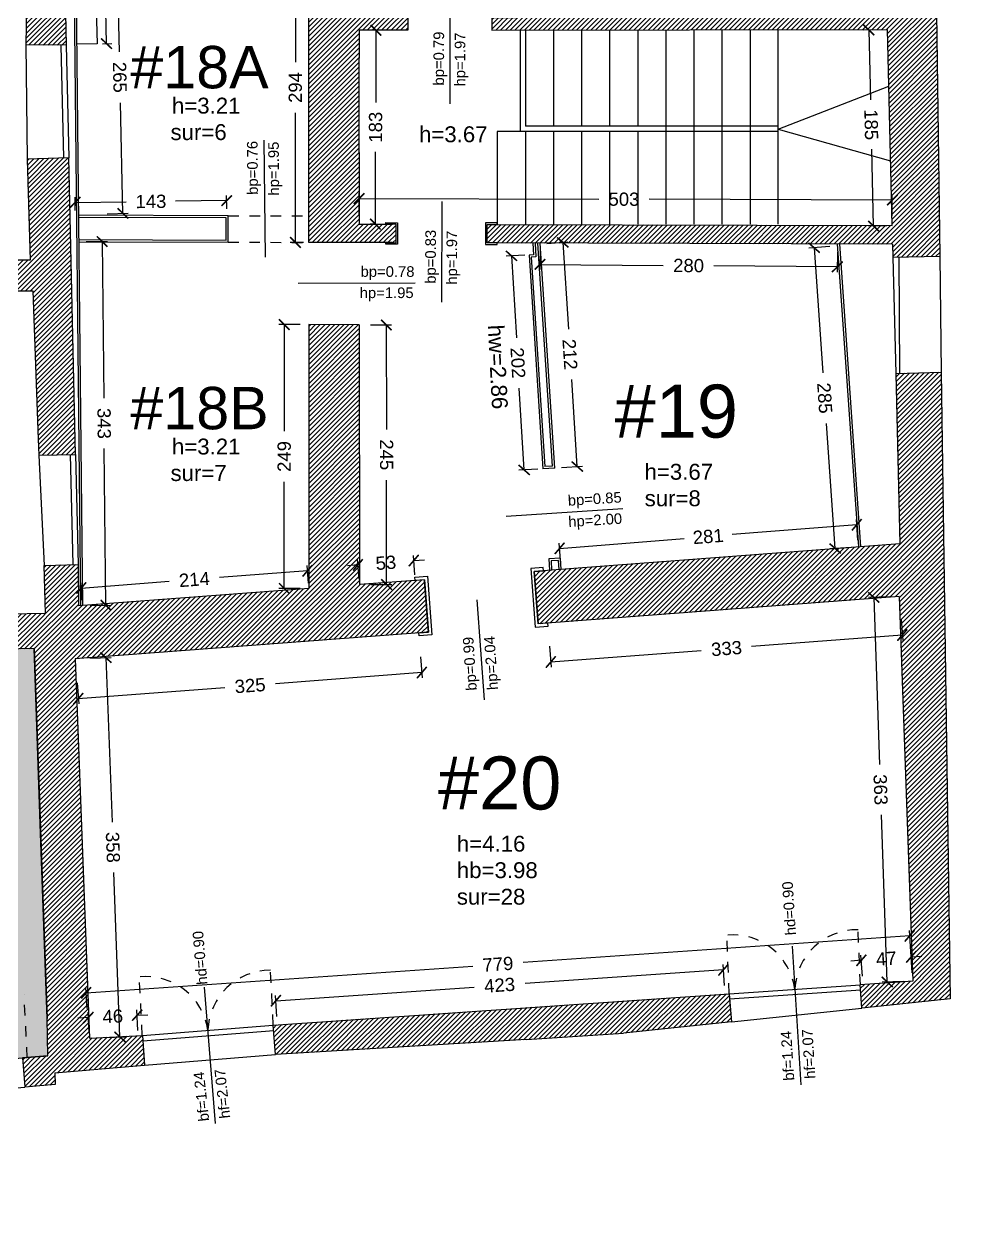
# Model space of a CAD drawing. Header units: millimetres. Extents: x -69 to 235, y 2 to 992.
# Drawn here: x 181.99 to 190.98, y 481.23 to 492.59 of the extents above; entities that cross this region are included whole.
import ezdxf
from ezdxf.enums import TextEntityAlignment as Align

# ---------------------------------------------------------------- set-up
doc = ezdxf.new("R2010")
doc.units = ezdxf.units.MM
doc.header["$LTSCALE"] = 0.01
doc.linetypes.add('HIDDEN2', pattern=[4.7625, 3.175, -1.5875])
for name, color, linetype in [('ob_A_CONTROPARETI', 10, 'Continuous'), ('ob_A_linea_proiezione', 251, 'HIDDEN2'), ('ob_A_linea_v2', 251, 'Continuous'), ('ob_A_muro', 1, 'Continuous'), ('ob_A_muro_r', 252, 'Continuous'), ('ob_A_serramento_vetro', 253, 'Continuous'), ('ob_cornici corrette', 3, 'Continuous'), ('ob_Q 1_50', 250, 'Continuous'), ('ob_retino chiaro', 254, 'Continuous'), ('ob_TXT 1_50', 250, 'Continuous')]:
    doc.layers.add(name, color=color, linetype=linetype)
doc.styles.add('m 1_50', font='arial.ttf', dxfattribs={"height": 0.125})
doc.styles.get("Standard").update_dxf_attribs({"font": 'arial.ttf'})
doc.styles.add('STYLE1', font='arial.ttf')
doc.styles.add('Testo L', font='arial.ttf', dxfattribs={"height": 2.5})
doc.dimstyles.new('m 1_50 cm', dxfattribs={"dimtxt": 0.1, "dimasz": 0.1, "dimexe": 0.05, "dimexo": 0.05, "dimgap": 0.1, "dimtad": 0, "dimdec": 1, "dimlfac": 100, "dimrnd": 1, "dimdsep": 46, "dimtxsty": 'm 1_50', "dimblk": 'ARCHTICK', "dimcen": 0.2, "dimadec": 0, "dimazin": 0, "dimtfac": 1, "dimtdec": 1, "dimtofl": 0, "dimtmove": 0, "dimatfit": 3, "dimldrblk": 'DOT', "dimfxl": 0.15, "dimfxlon": 1, "dimtolj": 1, "dimtzin": 0, "dimarcsym": 0})

# ---------------------------------------------------------------- blocks, each defined once
blk = doc.blocks.new('_ARCHTICK')
at = {"color": 0, "linetype": 'ByBlock', "const_width": 0.15}
blk.add_lwpolyline([(-0.5, -0.5), (0.5, 0.5)], dxfattribs=at)
blk = doc.blocks.new('*D27')
at = {"layer": 'Defpoints', "color": 0, "transparency": 16777216}
for p in [(190.131, 492.533), (190.001, 490.679), (190.176, 490.683)]:
    blk.add_point(p, dxfattribs=at)
at = {"layer": 'ob_Q 1_50', "color": 0, "lineweight": -2, "transparency": 16777216}
for p, q in [((190.081, 492.532), (189.906, 492.527)), ((189.956, 492.529), (189.972, 491.869)), ((190.001, 490.679), (189.984, 491.404)), ((190.126, 490.682), (189.951, 490.678))]:
    blk.add_line(p, q, dxfattribs=at)
at = {"layer": 'ob_Q 1_50', "color": 0, "lineweight": -2, "transparency": 16777216, "xscale": 0.1, "yscale": 0.1, "zscale": 0.1}
for p, rotation in [((189.956, 492.529), 91.39160602355786), ((190.001, 490.679), 271.3916060235578)]:
    blk.add_blockref('_ARCHTICK', p, dxfattribs=dict(at, rotation=rotation))
at = {"layer": 'ob_Q 1_50', "color": 0, "transparency": 16777216, "insert": (189.978, 491.636), "char_height": 0.125, "attachment_point": 5, "rotation": 271.3916, "style": 'm 1_50'}
blk.add_mtext('\\A1;185', dxfattribs=at)
blk = doc.blocks.new('_Dot')
at = {"color": 0, "linetype": 'ByBlock', "lineweight": -2}
blk.add_line((-0.5, 0), (-1, 0), dxfattribs=at)
at = {"color": 0, "linetype": 'ByBlock', "const_width": 0.5}
blk.add_lwpolyline([(-0.25, 0, 1), (0.25, 0, 1)], format="xyb", close=True, dxfattribs=at)
blk = doc.blocks.new('*D28')
at = {"layer": 'Defpoints', "color": 0, "transparency": 16777216}
for p in [(190.177, 490.925), (185.146, 490.697), (190.176, 490.683)]:
    blk.add_point(p, dxfattribs=at)
at = {"layer": 'ob_Q 1_50', "color": 0, "lineweight": -2, "transparency": 16777216}
for p, q in [((185.146, 490.789), (185.146, 490.989)), ((190.176, 490.775), (190.177, 490.975)), ((185.146, 490.939), (187.407, 490.933)), ((190.177, 490.925), (187.883, 490.932))]:
    blk.add_line(p, q, dxfattribs=at)
at = {"layer": 'ob_Q 1_50', "color": 0, "lineweight": -2, "transparency": 16777216, "xscale": 0.1, "yscale": 0.1, "zscale": 0.1}
for p, rotation in [((185.146, 490.939), 179.8385971322592), ((190.177, 490.925), 359.8385971322592)]:
    blk.add_blockref('_ARCHTICK', p, dxfattribs=dict(at, rotation=rotation))
at = {"layer": 'ob_Q 1_50', "color": 0, "transparency": 16777216, "insert": (187.645, 490.932), "char_height": 0.125, "attachment_point": 5, "rotation": 359.8386, "style": 'm 1_50'}
blk.add_mtext('\\A1;503', dxfattribs=at)
blk = doc.blocks.new('*D79')
at = {"layer": 'Defpoints', "color": 0, "transparency": 16777216}
for p in [(185.71, 486.842), (182.469, 486.596), (185.738, 486.466)]:
    blk.add_point(p, dxfattribs=at)
at = {"layer": 'ob_Q 1_50', "color": 0, "lineweight": -2, "transparency": 16777216}
for p, q in [((185.727, 486.615), (185.742, 486.416)), ((185.738, 486.466), (184.356, 486.361)), ((182.486, 486.37), (182.501, 486.17)), ((182.497, 486.22), (183.88, 486.325))]:
    blk.add_line(p, q, dxfattribs=at)
at = {"layer": 'ob_Q 1_50', "color": 0, "lineweight": -2, "transparency": 16777216, "xscale": 0.1, "yscale": 0.1, "zscale": 0.1}
for p, rotation in [((185.738, 486.466), 4.330689405298846), ((182.497, 486.22), 184.3306894052988)]:
    blk.add_blockref('_ARCHTICK', p, dxfattribs=dict(at, rotation=rotation))
at = {"layer": 'ob_Q 1_50', "color": 0, "transparency": 16777216, "insert": (184.118, 486.343), "char_height": 0.125, "attachment_point": 5, "rotation": 4.3307, "style": 'm 1_50'}
blk.add_mtext('\\A1;325', dxfattribs=at)
blk = doc.blocks.new('*D80')
at = {"layer": 'Defpoints', "color": 0, "transparency": 16777216}
for p in [(190.243, 487.184), (186.927, 486.93), (190.271, 486.82)]:
    blk.add_point(p, dxfattribs=at)
at = {"layer": 'ob_Q 1_50', "color": 0, "lineweight": -2, "transparency": 16777216}
for p, q in [((190.26, 486.969), (190.275, 486.77)), ((190.271, 486.82), (188.85, 486.711)), ((186.943, 486.715), (186.958, 486.516)), ((186.955, 486.566), (188.375, 486.675))]:
    blk.add_line(p, q, dxfattribs=at)
at = {"layer": 'ob_Q 1_50', "color": 0, "lineweight": -2, "transparency": 16777216, "xscale": 0.1, "yscale": 0.1, "zscale": 0.1}
for p, rotation in [((190.271, 486.82), 4.379375083561992), ((186.955, 486.566), 184.379375083562)]:
    blk.add_blockref('_ARCHTICK', p, dxfattribs=dict(at, rotation=rotation))
at = {"layer": 'ob_Q 1_50', "color": 0, "transparency": 16777216, "insert": (188.613, 486.693), "char_height": 0.125, "attachment_point": 5, "rotation": 4.3794, "style": 'm 1_50'}
blk.add_mtext('\\A1;333', dxfattribs=at)
blk = doc.blocks.new('*D81')
at = {"layer": 'Defpoints', "color": 0, "transparency": 16777216}
for p in [(190.341, 483.982), (190.371, 483.555), (182.601, 483.017)]:
    blk.add_point(p, dxfattribs=at)
at = {"layer": 'ob_Q 1_50', "color": 0, "lineweight": -2, "transparency": 16777216}
for p, q in [((190.352, 483.833), (190.338, 484.032)), ((190.341, 483.982), (186.693, 483.73)), ((182.571, 483.445), (186.219, 483.697)), ((182.582, 483.295), (182.568, 483.494))]:
    blk.add_line(p, q, dxfattribs=at)
at = {"layer": 'ob_Q 1_50', "color": 0, "lineweight": -2, "transparency": 16777216, "xscale": 0.1, "yscale": 0.1, "zscale": 0.1}
for p, rotation in [((190.341, 483.982), 3.960205499852416), ((182.571, 483.445), 183.9602054998524)]:
    blk.add_blockref('_ARCHTICK', p, dxfattribs=dict(at, rotation=rotation))
at = {"layer": 'ob_Q 1_50', "color": 0, "transparency": 16777216, "insert": (186.456, 483.714), "char_height": 0.125, "attachment_point": 5, "rotation": 3.9602, "style": 'm 1_50'}
blk.add_mtext('\\A1;779', dxfattribs=at)
blk = doc.blocks.new('*D82')
at = {"layer": 'Defpoints', "color": 0, "transparency": 16777216}
for p in [(190.243, 487.184), (190.129, 483.547), (190.371, 483.555)]:
    blk.add_point(p, dxfattribs=at)
at = {"layer": 'ob_Q 1_50', "color": 0, "lineweight": -2, "transparency": 16777216}
for p, q in [((190.152, 487.18), (189.952, 487.173)), ((190.002, 487.175), (190.057, 485.599)), ((190.129, 483.547), (190.074, 485.123)), ((190.279, 483.552), (190.08, 483.545))]:
    blk.add_line(p, q, dxfattribs=at)
at = {"layer": 'ob_Q 1_50', "color": 0, "lineweight": -2, "transparency": 16777216, "xscale": 0.1, "yscale": 0.1, "zscale": 0.1}
for p, rotation in [((190.002, 487.175), 92.01307933998406), ((190.129, 483.547), 272.013079339984)]:
    blk.add_blockref('_ARCHTICK', p, dxfattribs=dict(at, rotation=rotation))
at = {"layer": 'ob_Q 1_50', "color": 0, "transparency": 16777216, "insert": (190.066, 485.361), "char_height": 0.125, "attachment_point": 5, "rotation": 272.0131, "style": 'm 1_50'}
blk.add_mtext('\\A1;363', dxfattribs=at)
blk = doc.blocks.new('*D83')
at = {"layer": 'Defpoints', "color": 0, "transparency": 16777216}
for p in [(182.469, 486.596), (182.601, 483.017), (182.89, 483.028)]:
    blk.add_point(p, dxfattribs=at)
at = {"layer": 'ob_Q 1_50', "color": 0, "lineweight": -2, "transparency": 16777216}
for p, q in [((182.607, 486.601), (182.807, 486.609)), ((182.757, 486.607), (182.815, 485.055)), ((182.89, 483.028), (182.832, 484.579)), ((182.74, 483.022), (182.94, 483.03))]:
    blk.add_line(p, q, dxfattribs=at)
at = {"layer": 'ob_Q 1_50', "color": 0, "lineweight": -2, "transparency": 16777216, "xscale": 0.1, "yscale": 0.1, "zscale": 0.1}
for p, rotation in [((182.757, 486.607), 92.11751277298143), ((182.89, 483.028), 272.1175127729815)]:
    blk.add_blockref('_ARCHTICK', p, dxfattribs=dict(at, rotation=rotation))
at = {"layer": 'ob_Q 1_50', "color": 0, "transparency": 16777216, "insert": (182.823, 484.817), "char_height": 0.125, "attachment_point": 5, "rotation": 272.1175, "style": 'm 1_50'}
blk.add_mtext('\\A1;358', dxfattribs=at)
blk = doc.blocks.new('*D84')
at = {"layer": 'Defpoints', "color": 0, "transparency": 16777216}
for p in [(183.052, 483.233), (182.601, 483.017), (183.061, 483.039)]:
    blk.add_point(p, dxfattribs=at)
at = {"layer": 'ob_Q 1_50', "color": 0, "lineweight": -2, "transparency": 16777216}
for p, q in [((182.599, 483.067), (182.589, 483.261)), ((183.059, 483.089), (183.049, 483.283)), ((183.052, 483.233), (183.152, 483.238)), ((182.592, 483.211), (182.492, 483.206))]:
    blk.add_line(p, q, dxfattribs=at)
at = {"layer": 'ob_Q 1_50', "color": 0, "lineweight": -2, "transparency": 16777216, "xscale": 0.1, "yscale": 0.1, "zscale": 0.1}
for p, rotation in [((182.592, 483.211), 2.738167900694419), ((183.052, 483.233), 182.7381679006944)]:
    blk.add_blockref('_ARCHTICK', p, dxfattribs=dict(at, rotation=rotation))
at = {"layer": 'ob_Q 1_50', "color": 0, "transparency": 16777216, "insert": (182.822, 483.222), "char_height": 0.125, "attachment_point": 5, "rotation": 2.7382, "style": 'm 1_50'}
blk.add_mtext('\\A1;46', dxfattribs=at)
blk = doc.blocks.new('*D85')
at = {"layer": 'Defpoints', "color": 0, "transparency": 16777216}
for p in [(188.583, 483.661), (188.599, 483.433), (184.377, 483.142)]:
    blk.add_point(p, dxfattribs=at)
at = {"layer": 'ob_Q 1_50', "color": 0, "lineweight": -2, "transparency": 16777216}
for p, q in [((188.593, 483.512), (188.58, 483.711)), ((188.583, 483.661), (186.712, 483.532)), ((184.361, 483.37), (186.232, 483.499)), ((184.371, 483.221), (184.358, 483.42))]:
    blk.add_line(p, q, dxfattribs=at)
at = {"layer": 'ob_Q 1_50', "color": 0, "lineweight": -2, "transparency": 16777216, "xscale": 0.1, "yscale": 0.1, "zscale": 0.1}
for p, rotation in [((188.583, 483.661), 3.93946607358886), ((184.361, 483.37), 183.9394660735888)]:
    blk.add_blockref('_ARCHTICK', p, dxfattribs=dict(at, rotation=rotation))
at = {"layer": 'ob_Q 1_50', "color": 0, "transparency": 16777216, "insert": (186.472, 483.516), "char_height": 0.125, "attachment_point": 5, "rotation": 3.9395, "style": 'm 1_50'}
blk.add_mtext('\\A1;423', dxfattribs=at)
blk = doc.blocks.new('*D86')
at = {"layer": 'Defpoints', "color": 0, "transparency": 16777216}
for p in [(190.355, 483.783), (189.9, 483.523), (190.371, 483.555)]:
    blk.add_point(p, dxfattribs=at)
at = {"layer": 'ob_Q 1_50', "color": 0, "lineweight": -2, "transparency": 16777216}
for p, q in [((189.895, 483.601), (189.881, 483.801)), ((190.365, 483.634), (190.352, 483.833)), ((190.355, 483.783), (190.455, 483.79)), ((189.885, 483.751), (189.785, 483.744))]:
    blk.add_line(p, q, dxfattribs=at)
at = {"layer": 'ob_Q 1_50', "color": 0, "lineweight": -2, "transparency": 16777216, "xscale": 0.1, "yscale": 0.1, "zscale": 0.1}
for p, rotation in [((189.885, 483.751), 3.944163052690168), ((190.355, 483.783), 183.9441630526901)]:
    blk.add_blockref('_ARCHTICK', p, dxfattribs=dict(at, rotation=rotation))
at = {"layer": 'ob_Q 1_50', "color": 0, "transparency": 16777216, "insert": (190.12, 483.767), "char_height": 0.125, "attachment_point": 5, "rotation": 3.9442, "style": 'm 1_50'}
blk.add_mtext('\\A1;47', dxfattribs=at)
blk = doc.blocks.new('*D165')
at = {"layer": 'Defpoints', "color": 0, "transparency": 16777216}
for p in [(183.897, 490.919), (182.468, 490.777), (183.898, 490.793)]:
    blk.add_point(p, dxfattribs=at)
at = {"layer": 'ob_Q 1_50', "color": 0, "lineweight": -2, "transparency": 16777216}
for p, q in [((182.468, 490.827), (182.466, 490.953)), ((183.898, 490.843), (183.896, 490.969)), ((182.467, 490.903), (182.95, 490.909)), ((183.897, 490.919), (183.414, 490.914))]:
    blk.add_line(p, q, dxfattribs=at)
at = {"layer": 'ob_Q 1_50', "color": 0, "lineweight": -2, "transparency": 16777216, "xscale": 0.1, "yscale": 0.1, "zscale": 0.1}
for p, rotation in [((182.467, 490.903), 180.6536141968016), ((183.897, 490.919), 0.6536141968016049)]:
    blk.add_blockref('_ARCHTICK', p, dxfattribs=dict(at, rotation=rotation))
at = {"layer": 'ob_Q 1_50', "color": 0, "transparency": 16777216, "insert": (183.182, 490.911), "char_height": 0.125, "attachment_point": 5, "rotation": 0.6536, "style": 'm 1_50'}
blk.add_mtext('\\A1;143', dxfattribs=at)
blk = doc.blocks.new('*D167')
at = {"layer": 'Defpoints', "color": 0, "transparency": 16777216}
for p in [(182.42, 493.436), (182.48, 490.789), (182.918, 490.799)]:
    blk.add_point(p, dxfattribs=at)
at = {"layer": 'ob_Q 1_50', "color": 0, "lineweight": -2, "transparency": 16777216}
for p, q in [((182.708, 493.443), (182.907, 493.447)), ((182.857, 493.446), (182.883, 492.323)), ((182.918, 490.799), (182.894, 491.843)), ((182.768, 490.796), (182.968, 490.8))]:
    blk.add_line(p, q, dxfattribs=at)
at = {"layer": 'ob_Q 1_50', "color": 0, "lineweight": -2, "transparency": 16777216, "xscale": 0.1, "yscale": 0.1, "zscale": 0.1}
for p, rotation in [((182.857, 493.446), 91.30114435504794), ((182.918, 490.799), 271.3011443550479)]:
    blk.add_blockref('_ARCHTICK', p, dxfattribs=dict(at, rotation=rotation))
at = {"layer": 'ob_Q 1_50', "color": 0, "transparency": 16777216, "insert": (182.888, 492.083), "char_height": 0.125, "attachment_point": 5, "rotation": 271.3011, "style": 'm 1_50'}
blk.add_mtext('\\A1;265', dxfattribs=at)
blk = doc.blocks.new('*D168')
at = {"layer": 'Defpoints', "color": 0, "transparency": 16777216}
for p in [(182.739, 493.441), (182.65, 493.439), (182.674, 492.399)]:
    blk.add_point(p, dxfattribs=at)
at = {"layer": 'ob_Q 1_50', "color": 0, "lineweight": -2, "transparency": 16777216}
for p, q in [((182.7, 493.44), (182.789, 493.442)), ((182.739, 493.441), (182.745, 493.176)), ((182.763, 492.401), (182.756, 492.712)), ((182.724, 492.4), (182.813, 492.403))]:
    blk.add_line(p, q, dxfattribs=at)
at = {"layer": 'ob_Q 1_50', "color": 0, "lineweight": -2, "transparency": 16777216, "xscale": 0.1, "yscale": 0.1, "zscale": 0.1}
for p, rotation in [((182.739, 493.441), 91.30114435504584), ((182.763, 492.401), 271.3011443550458)]:
    blk.add_blockref('_ARCHTICK', p, dxfattribs=dict(at, rotation=rotation))
at = {"layer": 'ob_Q 1_50', "color": 0, "transparency": 16777216, "insert": (182.751, 492.944), "char_height": 0.125, "attachment_point": 5, "rotation": 271.3011, "style": 'm 1_50'}
blk.add_mtext('\\A1;104', dxfattribs=at)
blk = doc.blocks.new('*D169')
at = {"layer": 'Defpoints', "color": 0, "transparency": 16777216}
for p in [(184.672, 493.464), (184.545, 490.525), (184.672, 490.525)]:
    blk.add_point(p, dxfattribs=at)
at = {"layer": 'ob_Q 1_50', "color": 0, "lineweight": -2, "transparency": 16777216}
for p, q in [((184.622, 493.464), (184.495, 493.464)), ((184.545, 493.464), (184.545, 492.226)), ((184.545, 490.525), (184.545, 491.748)), ((184.622, 490.525), (184.495, 490.525))]:
    blk.add_line(p, q, dxfattribs=at)
at = {"layer": 'ob_Q 1_50', "color": 0, "lineweight": -2, "transparency": 16777216, "xscale": 0.1, "yscale": 0.1, "zscale": 0.1}
for p, rotation in [((184.545, 493.464), 90), ((184.545, 490.525), 270)]:
    blk.add_blockref('_ARCHTICK', p, dxfattribs=dict(at, rotation=rotation))
at = {"layer": 'ob_Q 1_50', "color": 0, "transparency": 16777216, "insert": (184.545, 491.987), "char_height": 0.125, "attachment_point": 5, "rotation": 90, "style": 'm 1_50'}
blk.add_mtext('\\A1;294', dxfattribs=at)
blk = doc.blocks.new('*D170')
at = {"layer": 'Defpoints', "color": 0, "transparency": 16777216}
for p in [(182.502, 490.531), (182.538, 487.099), (182.758, 487.101)]:
    blk.add_point(p, dxfattribs=at)
at = {"layer": 'ob_Q 1_50', "color": 0, "lineweight": -2, "transparency": 16777216}
for p, q in [((182.572, 490.532), (182.772, 490.534)), ((182.722, 490.533), (182.737, 489.055)), ((182.758, 487.101), (182.742, 488.579)), ((182.608, 487.1), (182.808, 487.102))]:
    blk.add_line(p, q, dxfattribs=at)
at = {"layer": 'ob_Q 1_50', "color": 0, "lineweight": -2, "transparency": 16777216, "xscale": 0.1, "yscale": 0.1, "zscale": 0.1}
for p, rotation in [((182.722, 490.533), 90.59276367960223), ((182.758, 487.101), 270.5927636796023)]:
    blk.add_blockref('_ARCHTICK', p, dxfattribs=dict(at, rotation=rotation))
at = {"layer": 'ob_Q 1_50', "color": 0, "transparency": 16777216, "insert": (182.74, 488.817), "char_height": 0.125, "attachment_point": 5, "rotation": 270.5928, "style": 'm 1_50'}
blk.add_mtext('\\A1;343', dxfattribs=at)
blk = doc.blocks.new('*D171')
at = {"layer": 'Defpoints', "color": 0, "transparency": 16777216}
for p in [(184.672, 489.75), (184.44, 487.26), (184.672, 487.26)]:
    blk.add_point(p, dxfattribs=at)
at = {"layer": 'ob_Q 1_50', "color": 0, "lineweight": -2, "transparency": 16777216}
for p, q in [((184.59, 489.75), (184.39, 489.75)), ((184.44, 489.75), (184.44, 488.744)), ((184.44, 487.26), (184.44, 488.266)), ((184.59, 487.26), (184.39, 487.26))]:
    blk.add_line(p, q, dxfattribs=at)
at = {"layer": 'ob_Q 1_50', "color": 0, "lineweight": -2, "transparency": 16777216, "xscale": 0.1, "yscale": 0.1, "zscale": 0.1}
for p, rotation in [((184.44, 489.75), 90), ((184.44, 487.26), 270)]:
    blk.add_blockref('_ARCHTICK', p, dxfattribs=dict(at, rotation=rotation))
at = {"layer": 'ob_Q 1_50', "color": 0, "transparency": 16777216, "insert": (184.44, 488.505), "char_height": 0.125, "attachment_point": 5, "rotation": 90, "style": 'm 1_50'}
blk.add_mtext('\\A1;249', dxfattribs=at)
blk = doc.blocks.new('*D172')
at = {"layer": 'Defpoints', "color": 0, "transparency": 16777216}
for p in [(185.147, 489.746), (185.15, 487.296), (185.406, 487.297)]:
    blk.add_point(p, dxfattribs=at)
at = {"layer": 'ob_Q 1_50', "color": 0, "lineweight": -2, "transparency": 16777216}
for p, q in [((185.253, 489.746), (185.453, 489.747)), ((185.403, 489.746), (185.405, 488.761)), ((185.406, 487.297), (185.405, 488.282)), ((185.256, 487.296), (185.456, 487.297))]:
    blk.add_line(p, q, dxfattribs=at)
at = {"layer": 'ob_Q 1_50', "color": 0, "lineweight": -2, "transparency": 16777216, "xscale": 0.1, "yscale": 0.1, "zscale": 0.1}
for p, rotation in [((185.403, 489.746), 90.0692091793933), ((185.406, 487.297), 270.0692091793933)]:
    blk.add_blockref('_ARCHTICK', p, dxfattribs=dict(at, rotation=rotation))
at = {"layer": 'ob_Q 1_50', "color": 0, "transparency": 16777216, "insert": (185.405, 488.521), "char_height": 0.125, "attachment_point": 5, "rotation": 270.0692, "style": 'm 1_50'}
blk.add_mtext('\\A1;245', dxfattribs=at)
blk = doc.blocks.new('*D173')
at = {"layer": 'Defpoints', "color": 0, "transparency": 16777216}
for p in [(185.662, 487.523), (185.677, 487.337), (185.15, 487.296)]:
    blk.add_point(p, dxfattribs=at)
at = {"layer": 'ob_Q 1_50', "color": 0, "lineweight": -2, "transparency": 16777216}
for p, q in [((185.673, 487.387), (185.659, 487.572)), ((185.135, 487.482), (185.036, 487.474)), ((185.146, 487.346), (185.131, 487.532)), ((185.662, 487.523), (185.762, 487.53))]:
    blk.add_line(p, q, dxfattribs=at)
at = {"layer": 'ob_Q 1_50', "color": 0, "lineweight": -2, "transparency": 16777216, "xscale": 0.1, "yscale": 0.1, "zscale": 0.1}
for p, rotation in [((185.135, 487.482), 4.436742959630022), ((185.662, 487.523), 184.4367429596301)]:
    blk.add_blockref('_ARCHTICK', p, dxfattribs=dict(at, rotation=rotation))
at = {"layer": 'ob_Q 1_50', "color": 0, "transparency": 16777216, "insert": (185.399, 487.502), "char_height": 0.125, "attachment_point": 5, "rotation": 4.4367, "style": 'm 1_50'}
blk.add_mtext('\\A1;53', dxfattribs=at)
blk = doc.blocks.new('*D174')
at = {"layer": 'Defpoints', "color": 0, "transparency": 16777216}
for p in [(186.854, 490.511), (189.659, 490.487), (189.658, 490.294)]:
    blk.add_point(p, dxfattribs=at)
at = {"layer": 'ob_Q 1_50', "color": 0, "lineweight": -2, "transparency": 16777216}
for p, q in [((186.854, 490.461), (186.852, 490.268)), ((189.659, 490.437), (189.657, 490.244)), ((186.853, 490.318), (188.016, 490.308)), ((189.658, 490.294), (188.494, 490.304))]:
    blk.add_line(p, q, dxfattribs=at)
at = {"layer": 'ob_Q 1_50', "color": 0, "lineweight": -2, "transparency": 16777216, "xscale": 0.1, "yscale": 0.1, "zscale": 0.1}
for p, rotation in [((186.853, 490.318), 179.5043319559177), ((189.658, 490.294), 359.5043319559177)]:
    blk.add_blockref('_ARCHTICK', p, dxfattribs=dict(at, rotation=rotation))
at = {"layer": 'ob_Q 1_50', "color": 0, "transparency": 16777216, "insert": (188.255, 490.306), "char_height": 0.125, "attachment_point": 5, "rotation": 359.5043, "style": 'm 1_50'}
blk.add_mtext('\\A1;280', dxfattribs=at)
blk = doc.blocks.new('*D175')
at = {"layer": 'Defpoints', "color": 0, "transparency": 16777216}
for p in [(189.659, 490.491), (189.858, 487.652), (189.638, 487.637)]:
    blk.add_point(p, dxfattribs=at)
at = {"layer": 'ob_Q 1_50', "color": 0, "lineweight": -2, "transparency": 16777216}
for p, q in [((189.589, 490.486), (189.389, 490.472)), ((189.439, 490.475), (189.522, 489.295)), ((189.638, 487.637), (189.556, 488.817)), ((189.788, 487.647), (189.588, 487.633))]:
    blk.add_line(p, q, dxfattribs=at)
at = {"layer": 'ob_Q 1_50', "color": 0, "lineweight": -2, "transparency": 16777216, "xscale": 0.1, "yscale": 0.1, "zscale": 0.1}
for p, rotation in [((189.439, 490.475), 94.01420148268457), ((189.638, 487.637), 274.0142014826845)]:
    blk.add_blockref('_ARCHTICK', p, dxfattribs=dict(at, rotation=rotation))
at = {"layer": 'ob_Q 1_50', "color": 0, "transparency": 16777216, "insert": (189.539, 489.056), "char_height": 0.125, "attachment_point": 5, "rotation": 274.0142, "style": 'm 1_50'}
blk.add_mtext('\\A1;285', dxfattribs=at)
blk = doc.blocks.new('*D176')
at = {"layer": 'Defpoints', "color": 0, "transparency": 16777216}
for p in [(189.842, 487.861), (189.857, 487.664), (187.054, 487.44)]:
    blk.add_point(p, dxfattribs=at)
at = {"layer": 'ob_Q 1_50', "color": 0, "lineweight": -2, "transparency": 16777216}
for p, q in [((189.853, 487.714), (189.838, 487.911)), ((189.842, 487.861), (188.666, 487.768)), ((187.05, 487.49), (187.034, 487.688)), ((187.038, 487.638), (188.214, 487.731))]:
    blk.add_line(p, q, dxfattribs=at)
at = {"layer": 'ob_Q 1_50', "color": 0, "lineweight": -2, "transparency": 16777216, "xscale": 0.1, "yscale": 0.1, "zscale": 0.1}
for p, rotation in [((189.842, 487.861), 4.558402117864067), ((187.038, 487.638), 184.558402117864)]:
    blk.add_blockref('_ARCHTICK', p, dxfattribs=dict(at, rotation=rotation))
at = {"layer": 'ob_Q 1_50', "color": 0, "transparency": 16777216, "insert": (188.44, 487.75), "char_height": 0.125, "attachment_point": 5, "rotation": 4.5584, "style": 'm 1_50'}
blk.add_mtext('\\A1;281', dxfattribs=at)
blk = doc.blocks.new('*D177')
at = {"layer": 'Defpoints', "color": 0, "transparency": 16777216}
for p in [(186.854, 490.511), (187.068, 490.525), (186.992, 488.396)]:
    blk.add_point(p, dxfattribs=at)
at = {"layer": 'ob_Q 1_50', "color": 0, "lineweight": -2, "transparency": 16777216}
for p, q in [((186.918, 490.516), (187.117, 490.529)), ((187.068, 490.525), (187.121, 489.706)), ((187.205, 488.41), (187.152, 489.23)), ((187.055, 488.4), (187.255, 488.413))]:
    blk.add_line(p, q, dxfattribs=at)
at = {"layer": 'ob_Q 1_50', "color": 0, "lineweight": -2, "transparency": 16777216, "xscale": 0.1, "yscale": 0.1, "zscale": 0.1}
for p, rotation in [((187.068, 490.525), 93.72066530777253), ((187.205, 488.41), 273.7206653077725)]:
    blk.add_blockref('_ARCHTICK', p, dxfattribs=dict(at, rotation=rotation))
at = {"layer": 'ob_Q 1_50', "color": 0, "transparency": 16777216, "insert": (187.136, 489.468), "char_height": 0.125, "attachment_point": 5, "rotation": 273.7207, "style": 'm 1_50'}
blk.add_mtext('\\A1;212', dxfattribs=at)
blk = doc.blocks.new('*D178')
at = {"layer": 'Defpoints', "color": 0, "transparency": 16777216}
for p in [(186.761, 490.409), (186.704, 488.378), (186.88, 488.389)]:
    blk.add_point(p, dxfattribs=at)
at = {"layer": 'ob_Q 1_50', "color": 0, "lineweight": -2, "transparency": 16777216}
for p, q in [((186.711, 490.406), (186.534, 490.395)), ((186.584, 490.398), (186.63, 489.626)), ((186.704, 488.378), (186.658, 489.15)), ((186.831, 488.386), (186.654, 488.375))]:
    blk.add_line(p, q, dxfattribs=at)
at = {"layer": 'ob_Q 1_50', "color": 0, "lineweight": -2, "transparency": 16777216, "xscale": 0.1, "yscale": 0.1, "zscale": 0.1}
for p, rotation in [((186.584, 490.398), 93.38086112343589), ((186.704, 488.378), 273.3808611234359)]:
    blk.add_blockref('_ARCHTICK', p, dxfattribs=dict(at, rotation=rotation))
at = {"layer": 'ob_Q 1_50', "color": 0, "transparency": 16777216, "insert": (186.644, 489.388), "char_height": 0.125, "attachment_point": 5, "rotation": 273.3809, "style": 'm 1_50'}
blk.add_mtext('\\A1;202', dxfattribs=at)
blk = doc.blocks.new('*D183')
at = {"layer": 'Defpoints', "color": 0, "transparency": 16777216}
for p in [(185.314, 492.527), (185.3, 490.697), (185.309, 490.697)]:
    blk.add_point(p, dxfattribs=at)
at = {"layer": 'ob_Q 1_50', "color": 0, "lineweight": -2, "transparency": 16777216}
for p, q in [((185.305, 492.527), (185.255, 492.528)), ((185.305, 492.527), (185.303, 491.844)), ((185.3, 490.697), (185.302, 491.38)), ((185.3, 490.697), (185.25, 490.697))]:
    blk.add_line(p, q, dxfattribs=at)
at = {"layer": 'ob_Q 1_50', "color": 0, "lineweight": -2, "transparency": 16777216, "xscale": 0.1, "yscale": 0.1, "zscale": 0.1}
for p, rotation in [((185.305, 492.527), 89.83868392040925), ((185.3, 490.697), 269.8386839204092)]:
    blk.add_blockref('_ARCHTICK', p, dxfattribs=dict(at, rotation=rotation))
at = {"layer": 'ob_Q 1_50', "color": 0, "transparency": 16777216, "insert": (185.302, 491.612), "char_height": 0.125, "attachment_point": 5, "rotation": 89.8387, "style": 'm 1_50'}
blk.add_mtext('\\A1;183', dxfattribs=at)
blk = doc.blocks.new('*D291')
at = {"layer": 'Defpoints', "color": 0, "transparency": 16777216}
for p in [(184.659, 487.426), (184.672, 487.26), (182.538, 487.099)]:
    blk.add_point(p, dxfattribs=at)
at = {"layer": 'ob_Q 1_50', "color": 0, "lineweight": -2, "transparency": 16777216}
for p, q in [((184.659, 487.426), (183.83, 487.363)), ((184.668, 487.31), (184.655, 487.475)), ((182.534, 487.149), (182.521, 487.314)), ((182.525, 487.264), (183.354, 487.327))]:
    blk.add_line(p, q, dxfattribs=at)
at = {"layer": 'ob_Q 1_50', "color": 0, "lineweight": -2, "transparency": 16777216, "xscale": 0.1, "yscale": 0.1, "zscale": 0.1}
for p, rotation in [((184.659, 487.426), 4.321493516346933), ((182.525, 487.264), 184.3214935163469)]:
    blk.add_blockref('_ARCHTICK', p, dxfattribs=dict(at, rotation=rotation))
at = {"layer": 'ob_Q 1_50', "color": 0, "transparency": 16777216, "insert": (183.592, 487.345), "char_height": 0.125, "attachment_point": 5, "rotation": 4.3215, "style": 'm 1_50'}
blk.add_mtext('\\A1;214', dxfattribs=at)

msp = doc.modelspace()

# ---------------------------------------------------------------- hatches: boundary and pattern name
at = {"layer": 'ob_A_muro_r'}
h = msp.add_hatch(dxfattribs=at)
h.set_pattern_fill('ANSI31', color=256, scale=0.01)
h.paths.add_polyline_path([(190.9848, 507.2267), (190.5902, 507.218), (190.2179, 507.2262), (190.2084, 506.941), (190.5839, 506.9327), (190.4295, 500.403), (186.9349, 500.4176), (186.9599, 502.0031), (186.8182, 502.0054), (186.8166, 501.9069), (186.9078, 501.9055), (186.8842, 500.4178), (186.6999, 500.4185), (186.6982, 500.0121), (186.781, 500.0118), (186.7705, 499.4901), (186.9205, 499.4871), (186.931, 500.0111), (190.2386, 499.9977), (190.1848, 497.5198), (186.8819, 497.5889), (186.9018, 498.5573), (186.7518, 498.5603), (186.732, 497.5942), (186.6146, 497.5967), (186.6116, 497.4722), (190.1821, 497.3952), (190.1015, 493.6784), (189.95, 493.6781), (189.95, 493.6127), (190.1084, 493.6129), (190.1288, 492.7702), (186.6444, 492.7691), (186.644, 492.6426), (186.3999, 492.6426), (186.3999, 492.5287), (190.1311, 492.5329), (190.176, 490.683), (186.3549, 490.6938), (186.3544, 490.5203), (190.1803, 490.5093), (190.1832, 490.387), (190.6252, 490.3948), (190.5866, 493.1501)])
h = msp.add_hatch(dxfattribs=at)
h.set_pattern_fill('ANSI31', color=256, scale=0.01)
h.paths.add_polyline_path([(185.4749, 497.4966), (185.3386, 497.4995), (185.2644, 495.0807), (185.124, 495.085), (185.2007, 497.5879), (185.2262, 498.4176), (182.4134, 498.4762), (182.3776, 497.0157), (182.0659, 497.019), (182.0994, 498.7732), (182.4176, 498.7708), (182.4158, 498.5762), (185.2293, 498.5208), (185.2319, 498.6488), (185.3616, 498.6462), (185.3411, 497.6246), (185.4788, 497.6218)])
h.paths.add_polyline_path([(175.5582, 496.0257), (175.5539, 498.1035), (175.5526, 498.7575), (175.1249, 498.7575), (175.1198, 498.515), (174.2627, 498.5146), (172.9466, 498.514), (171.9358, 498.5136), (170.2793, 498.5129), (169.6707, 498.5126), (169.6682, 498.218), (173.5986, 498.186), (173.5986, 498.1873), (173.5986, 498.2005), (175.238, 498.178), (175.238, 496.4202), (175.238, 496.1412), (175.238, 494.3844), (175.2181, 494.3843), (175.2181, 494.3722), (173.5981, 494.3659), (173.5981, 494.3803), (169.9642, 494.3716), (169.9643, 494.0524), (169.9643, 493.9525), (170.1401, 493.9525), (170.1401, 493.8988), (170.1401, 493.7501), (170.4727, 493.7501), (170.4731, 493.9526), (175.1824, 493.9534), (175.1875, 493.4433), (175.5635, 493.4486)])
h.paths.add_polyline_path([(173.626, 496.4202), (173.5981, 496.4202), (173.5982, 496.4555), (173.3191, 496.4562), (173.3191, 496.4373), (170.2836, 496.4388), (170.2836, 496.4568), (170.0008, 496.4562), (170.0008, 496.4383), (170.0008, 496.4249), (169.9729, 496.1395), (170.0008, 496.1395), (170.0008, 496.1082), (170.2836, 496.1075), (170.2836, 496.122), (173.3122, 496.1234), (173.3122, 496.1069), (173.5981, 496.1075), (173.5981, 496.1412), (173.626, 496.1412)], flags=17)
h.paths.add_polyline_path([(182.4073, 491.3237), (182.0128, 491.3108), (182.0442, 490.3578), (181.8184, 490.3578), (181.825, 490.0676), (182.0679, 490.0676), (182.119, 488.6687), (182.125, 488.5167), (182.4699, 488.5243)])
h.paths.add_polyline_path([(185.7641, 487.3429), (185.1497, 487.2962), (185.1467, 489.7462), (184.6715, 489.7498), (184.6715, 487.2603), (182.4981, 487.0961), (182.4955, 487.4856), (182.1744, 487.4773), (182.1869, 487.0222), (180.458, 486.9929), (180.4267, 488.4093), (178.7086, 488.3661), (178.7126, 488.2662), (178.9207, 488.2711), (178.9236, 488.086), (179.2422, 488.0924), (179.2393, 488.2792), (180.3291, 488.2964), (180.358, 486.9907), (179.2683, 486.9693), (179.2653, 487.1036), (178.8065, 487.0944), (178.817, 486.6199), (182.0789, 486.6925), (182.2046, 483.2029), (182.21, 482.8497), (181.9718, 482.8302), (181.9912, 482.5549), (182.2799, 482.578), (182.2741, 482.6878), (183.1214, 482.762), (183.101, 483.041), (182.601, 483.0171), (182.4687, 486.5961), (185.8015, 486.848)])
h.paths.add_polyline_path([(190.6392, 489.3005), (190.2099, 489.2874), (190.2489, 487.6816), (186.7974, 487.4207), (186.8352, 486.9261), (190.2432, 487.1836), (190.3707, 483.555), (189.8753, 483.5209), (189.8899, 483.2998), (190.7235, 483.3877)])
h = msp.add_hatch(dxfattribs=at)
h.set_pattern_fill('ANSI31', color=256, scale=0.01)
h.paths.add_polyline_path([(189.15, 493.6768), (186.6475, 493.6727), (186.6475, 493.6113), (189.15, 493.6114)])
h.paths.add_polyline_path([(185.4812, 493.6708), (185.2211, 493.6704), (185.2338, 494.0834), (185.0934, 494.0877), (185.0812, 493.6895), (182.3542, 493.6544), (182.3529, 495.9066), (182.0512, 495.9098), (182.0373, 494.463), (182.003, 492.3894), (182.383, 492.3846), (182.3592, 493.4355), (184.6715, 493.4637), (184.6715, 490.5248), (185.4944, 490.5225), (185.4949, 490.6962), (185.1456, 490.6972), (185.1456, 491.3719), (185.1456, 492.2619), (185.1456, 492.5273), (185.6056, 492.5278), (185.6056, 492.77), (185.1456, 492.7699), (185.1456, 493.4732), (185.4812, 493.4732)])
h = msp.add_hatch(dxfattribs=at)
h.set_pattern_fill('ANSI31', color=256, scale=0.01)
h.paths.add_polyline_path([(188.6599, 483.1699), (188.6418, 483.3862), (188.6376, 483.4357), (188.5987, 483.433), (184.3767, 483.1422), (184.3368, 483.139), (184.3405, 483.0891), (184.3571, 482.8629), (186.7253, 483.0036), (187.6407, 483.0622)])
at = {"layer": 'ob_retino chiaro'}
h = msp.add_hatch(color=256, dxfattribs=at)
h.dxf.hatch_style = 1
h.paths.add_polyline_path([(175.264, 488.1801), (175.2887, 487.1145), (175.6779, 487.1277), (175.6854, 487.0042), (175.6848, 487.0037), (175.6952, 486.5499), (175.5942, 486.5477), (175.6736, 481.226), (176.4133, 481.2264), (176.3984, 482.3668), (180.8422, 482.7384), (182.21, 482.8497), (182.2046, 483.2029), (182.1417, 484.9477), (182.0789, 486.6925), (178.817, 486.6199), (178.8065, 487.0944), (179.2653, 487.1036), (179.2683, 486.9693), (180.358, 486.9907), (180.3291, 488.2964), (179.2393, 488.2792), (179.243, 488.0924), (178.9236, 488.086), (178.9192, 488.2711), (178.7125, 488.2676), (177.5893, 488.223), (176.4662, 488.2103)])

# ---------------------------------------------------------------- linework, layer by layer
at = {"layer": 'ob_A_CONTROPARETI'}
for p, q in [((182.65, 493.4391), (182.6736, 492.3993)), ((182.6736, 492.3993), (182.4825, 492.395)), ((186.7859, 490.5191), (186.7931, 490.4073)), ((186.8059, 490.519), (186.8144, 490.3886)), ((186.9707, 488.4146), (186.8338, 490.519)), ((186.9919, 488.3959), (186.8539, 490.5189)), ((186.7931, 490.4073), (186.7493, 490.4044)), ((186.7493, 490.4044), (186.8804, 488.3887)), ((186.8144, 490.3886), (186.7706, 490.3858)), ((186.7706, 490.3858), (186.8991, 488.4099)), ((186.9919, 488.3959), (186.8804, 488.3887)), ((186.9707, 488.4146), (186.8991, 488.4099))]:
    msp.add_line(p, q, dxfattribs=at)
for points in [[(182.4517, 493.4366), (182.5176, 487.0988)], [(182.4717, 493.4368), (182.5376, 487.099)], [(182.5021, 490.5309), (183.9108, 490.5269), (183.9115, 490.7768), (182.4992, 490.7808)], [(182.5021, 490.5509), (183.8909, 490.547), (183.8915, 490.7569), (182.4992, 490.7608)], [(189.6576, 490.5108), (189.8582, 487.6522)], [(189.6776, 490.5107), (189.8781, 487.6538)], [(187.0541, 487.4401), (187.0472, 487.5462), (186.9357, 487.539), (186.9427, 487.4317)], [(187.0342, 487.4386), (187.0285, 487.525), (186.9569, 487.5203), (186.9626, 487.4332)]]:
    msp.add_lwpolyline(points, dxfattribs=at)
at = {"layer": 'ob_A_linea_proiezione'}
msp.add_line((182.0159, 482.831), (181.9852, 483.4316), dxfattribs=at)
for points in [[(183.9115, 490.7768), (184.6715, 490.7747)], [(183.9108, 490.5269), (184.6715, 490.5248)], [(189.8754, 483.5208), (189.8541, 484.0394)], [(188.6386, 483.4361), (188.6158, 483.9878)], [(183.1009, 483.0427), (183.0728, 483.594)], [(184.3368, 483.139), (184.3106, 483.6574)]]:
    msp.add_lwpolyline(points, dxfattribs=at)
for centre, start, end in [((189.8451, 483.451), 89.1245, 177.53746), ((188.6738, 483.4021), 7.24256, 95.65551), ((183.1364, 483.009), 7.78405, 96.19701), ((184.3072, 483.0689), 89.666, 178.07896)]:
    msp.add_arc(centre, 0.5885, start, end, dxfattribs=at)
at = {"layer": 'ob_A_linea_v2'}
for p, q in [((188.3047, 492.5309), (188.3047, 491.5429)), ((188.5697, 492.5312), (188.5697, 491.5429)), ((188.8347, 492.5315), (188.8347, 491.5429)), ((186.6649, 492.5269), (186.6649, 491.5718)), ((186.7149, 492.5269), (186.7149, 491.6218)), ((186.7149, 492.5269), (186.7149, 491.6218)), ((186.9799, 492.5269), (186.9799, 491.6218)), ((187.2449, 492.5269), (187.2449, 491.6218)), ((187.5099, 492.5269), (187.5099, 491.6218)), ((187.7749, 492.5269), (187.7749, 491.6218)), ((188.0397, 492.5306), (188.0397, 491.5429)), ((189.0999, 490.6961), (189.0999, 492.5269)), ((189.0999, 491.5928), (190.1441, 491.9977)), ((186.4499, 491.5718), (186.4499, 490.6933)), ((189.0999, 491.5718), (186.4499, 491.5718)), ((189.0999, 491.6218), (186.7149, 491.6218)), ((186.7149, 491.5718), (186.7149, 490.6972)), ((186.9799, 491.5718), (186.9799, 490.6972)), ((187.2449, 491.5718), (187.2449, 490.6972)), ((187.5099, 491.5718), (187.5099, 490.6972)), ((187.7749, 491.5718), (187.7749, 490.6972)), ((188.0399, 491.5718), (188.0399, 490.6972)), ((188.3049, 491.5718), (188.3049, 490.6972)), ((188.5699, 491.5718), (188.5699, 490.6972)), ((188.8349, 491.5718), (188.8349, 490.6972)), ((189.0999, 491.5928), (190.1612, 491.2936))]:
    msp.add_line(p, q, dxfattribs=at)
for points in [[(182.003, 492.3894), (182.0128, 491.3108)], [(190.6252, 490.3948), (190.6392, 489.3005)], [(182.125, 488.5167), (182.1744, 487.4773)], [(188.6599, 483.1699), (189.8899, 483.2998)], [(183.1214, 482.762), (184.3571, 482.8629)], [(180.8736, 482.4629), (181.9912, 482.5549)]]:
    msp.add_lwpolyline(points, dxfattribs=at)
at = {"layer": 'ob_A_muro'}
for p, q in [((184.6715, 490.5248), (184.6715, 493.4637)), ((185.6056, 492.77), (185.6056, 492.5278)), ((190.176, 490.683), (190.1311, 492.5329)), ((185.6056, 492.5278), (185.1456, 492.5273)), ((185.1456, 492.5269), (185.1456, 492.2619)), ((185.1456, 491.3719), (185.1456, 492.2619)), ((185.1456, 491.3719), (185.1456, 490.6972)), ((185.1456, 490.6972), (185.4599, 490.6963)), ((185.4594, 490.5226), (184.6715, 490.5248)), ((185.1467, 489.7462), (184.6715, 489.7498)), ((184.6715, 489.7498), (184.6715, 487.2603)), ((185.1467, 489.7462), (185.1497, 487.2962)), ((190.2099, 489.2874), (190.6392, 489.3005)), ((190.2099, 489.2874), (190.2489, 487.6816)), ((190.6392, 489.3005), (190.7235, 483.3877)), ((190.2489, 487.6816), (186.7974, 487.4207)), ((186.7974, 487.4207), (186.8352, 486.9261)), ((185.7641, 487.3427), (185.1497, 487.2962)), ((185.7641, 487.3427), (185.8015, 486.8482)), ((184.6715, 487.2603), (182.4981, 487.0961)), ((190.2432, 487.1836), (186.8352, 486.9261)), ((190.2432, 487.1836), (190.3707, 483.555)), ((185.8015, 486.848), (182.4687, 486.5961)), ((182.0789, 486.6925), (182.2046, 483.2029)), ((182.4687, 486.5961), (182.601, 483.0171)), ((190.3707, 483.555), (189.8753, 483.5209)), ((189.8899, 483.2998), (189.8753, 483.5209)), ((190.7235, 483.3877), (189.8899, 483.2998)), ((182.21, 482.8497), (182.2046, 483.2029))]:
    msp.add_line(p, q, dxfattribs=at)
for points in [[(190.5902, 507.218), (190.9848, 507.2267), (190.5866, 493.1501), (190.6252, 490.3948)], [(182.0373, 494.463), (182.003, 492.3871)], [(186.6474, 493.6073), (186.644, 492.6426), (186.3999, 492.6426), (186.3999, 492.5287), (190.1311, 492.5329)], [(182.3592, 493.4355), (182.383, 492.3846), (182.003, 492.3894)], [(182.4073, 491.3237), (182.0128, 491.3108), (182.0442, 490.3578), (181.8184, 490.3578), (181.825, 490.0676), (182.0679, 490.0676), (182.119, 488.6687), (182.125, 488.5167), (182.4699, 488.5243), (182.4073, 491.3237)], [(185.4944, 490.5228), (185.4949, 490.6962)], [(190.1803, 490.5093), (186.3544, 490.5203), (186.3549, 490.6938), (190.176, 490.683)], [(190.1803, 490.5093), (190.1832, 490.387), (190.6252, 490.3948)], [(182.1869, 487.0222), (182.1744, 487.4773), (182.4955, 487.4856), (182.4981, 487.0961)], [(182.0789, 486.6925), (178.817, 486.6199), (178.8065, 487.0944), (179.2653, 487.1036), (179.2683, 486.9693), (180.358, 486.9907)], [(182.1869, 487.0222), (180.458, 486.9929)], [(184.3571, 482.8629), (184.3368, 483.1395), (188.6376, 483.4357), (188.6599, 483.1699)], [(188.6418, 483.3862), (188.6599, 483.1699)], [(188.6599, 483.1699), (187.6407, 483.0622)], [(182.601, 483.0171), (183.101, 483.041), (183.1215, 482.7616)], [(186.7253, 483.0036), (184.3571, 482.8629), (184.3571, 482.8629)], [(186.7253, 483.0036), (187.6407, 483.0622)], [(182.21, 482.8497), (181.9718, 482.8302), (181.9912, 482.5558)], [(182.2741, 482.6878), (182.2741, 482.6878), (182.2741, 482.6878), (182.2741, 482.6878), (182.2741, 482.6878), (183.1214, 482.762), (183.1214, 482.762)], [(182.2741, 482.6878), (182.2799, 482.578), (181.9912, 482.5549)]]:
    msp.add_lwpolyline(points, dxfattribs=at)
at = {"layer": 'ob_A_serramento_vetro'}
for p, q in [((182.3331, 492.3834), (182.3573, 491.3226)), ((182.383, 492.3846), (182.4073, 491.3237)), ((190.1832, 490.387), (190.2099, 489.2874)), ((190.2376, 490.3874), (190.2445, 489.2873)), ((182.4199, 488.523), (182.4456, 487.4844)), ((182.4699, 488.5243), (182.4955, 487.4856)), ((188.6386, 483.4361), (189.8754, 483.5209)), ((188.642, 483.3863), (189.8788, 483.471)), ((183.101, 483.041), (184.3368, 483.1395)), ((183.1049, 482.9912), (184.3408, 483.0897))]:
    msp.add_line(p, q, dxfattribs=at)
at = {"layer": 'ob_cornici corrette'}
for points in [[(185.3999, 490.7114), (185.5099, 490.7111), (185.5094, 490.5074), (185.3994, 490.5077), (185.3994, 490.5227), (185.4944, 490.5225), (185.4949, 490.6962), (185.3999, 490.6964)], [(186.4499, 490.7085), (186.3399, 490.7088), (186.3394, 490.5051), (186.4494, 490.5048), (186.4494, 490.5198), (186.3544, 490.52), (186.3549, 490.6938), (186.4499, 490.6935)], [(186.9268, 486.9331), (186.8352, 486.9261), (186.7974, 487.4207), (186.8863, 487.4275), (186.884, 487.4574), (186.7654, 487.4483), (186.8075, 486.8943), (186.9291, 486.9032), (186.9268, 486.9331)], [(185.7099, 486.8411), (185.8015, 486.848), (185.7641, 487.3427), (185.6752, 487.3359), (185.673, 487.3659), (185.7916, 487.3747), (185.8336, 486.8207), (185.7121, 486.8112), (185.7099, 486.8411)]]:
    msp.add_lwpolyline(points, close=True, dxfattribs=at)
at = {"layer": 'ob_Q 1_50'}
for p, q in [((186.0032, 492.7807), (186.0008, 491.8324)), ((184.2484, 491.4891), (184.2589, 490.3842)), ((185.9258, 490.9103), (185.9234, 489.962)), ((185.6747, 490.1396), (184.5698, 490.1361)), ((187.6356, 488.0119), (186.5332, 487.9391)), ((186.3307, 486.2077), (186.2611, 487.1534)), ((189.232, 483.8857), (189.3137, 482.5748)), ((183.6839, 483.4978), (183.7879, 482.2106))]:
    msp.add_line(p, q, dxfattribs=at)
at = {"layer": 'ob_retino chiaro'}
msp.add_lwpolyline([(180.8422, 482.7384), (182.21, 482.8497), (182.2046, 483.2029), (182.1417, 484.9477), (182.0789, 486.6925), (178.817, 486.6199)], dxfattribs=at)

# ---------------------------------------------------------------- texts
at = {"layer": 'ob_Q 1_50', "style": 'STYLE1'}
for s, rotation, p in [('bp=0.79', 89.85666, (185.897, 492.0054)), ('hp=1.97', 89.85666, (186.0973, 491.9965)), ('bp=0.76', 90.3595, (184.1413, 490.9739)), ('hp=1.95', 90.3595, (184.3417, 490.9669)), ('bp=0.83', 89.85666, (185.8196, 490.135)), ('hp=1.97', 89.85666, (186.0199, 490.1261)), ('bp=0.85', 3.5953, (187.1153, 488.0898)), ('hp=2.00', 3.5953, (187.1195, 487.8893)), ('bp=0.99', 93.69584, (186.2066, 486.2953)), ('hp=2.04', 93.69584, (186.407, 486.3016)), ('bf=1.24', 93.56655, (189.2026, 482.6151)), ('hf=2.07', 93.56655, (189.4023, 482.633)), ('bf=1.24', 96.21686, (183.6827, 482.2316)), ('hf=2.07', 96.21686, (183.8814, 482.2586))]:
    msp.add_text(s, height=0.1, rotation=rotation, dxfattribs=at).set_placement(p, align=Align.MIDDLE_LEFT)
for s, p in [('bp=0.78', (185.1602, 490.2501)), ('hp=1.95', (185.1519, 490.0497))]:
    msp.add_text(s, height=0.1, dxfattribs=at).set_placement(p, align=Align.MIDDLE_LEFT)
for rotation, p in [(93.69584, (189.1864, 484.4949)), (94.75052, (183.6238, 484.0278))]:
    msp.add_text('hd=0.90', height=0.1, rotation=rotation, dxfattribs=at).set_placement(p, align=Align.MIDDLE_RIGHT)
at = {"layer": 'ob_Q 1_50', "char_height": 0.15, "attachment_point": 1, "style": 'Testo L'}
for s, width, insert in [('\\pi-0.43665,l0.6,t0.61335;h=3.21\\P\\pi-0.45,t0.6;sur=6', 0.771181, (183.217, 491.8906)), ('\\pi-0.45113,l0.6,t0.59887;h=3.67', 0.771181, (185.5626, 491.6203)), ('\\pi-0.43665,l0.6,t0.61335;h=3.21\\P\\pi-0.45,t0.6;sur=7', 0.771181, (183.217, 488.6738)), ('\\pi-0.45113,l0.6,t0.59887;h=3.67\\P\\pi-0.45,t0.6;sur=8', 0.771181, (187.6904, 488.4357)), ('\\pi-0.45,l0.6,t0.6;h=4.16\\Phb=3.98\\Psur=28', 2.989583, (185.9185, 484.9265))]:
    msp.add_mtext_dynamic_manual_height_columns(s, width=width, gutter_width=12.5, heights=[0], dxfattribs=dict(at, insert=insert))
at = {"layer": 'ob_Q 1_50', "insert": (186.5064, 489.8253), "char_height": 0.15, "attachment_point": 1, "rotation": 272.93727, "style": 'Testo L'}
msp.add_mtext_dynamic_manual_height_columns('\\pi-0.52674,l0.6,t0.52326;hw=2.86', width=0.771181, gutter_width=12.5, heights=[0], dxfattribs=at)
at = {"layer": 'ob_TXT 1_50'}
note = msp.add_mtext_dynamic_manual_height_columns('#18A{\\C0;\\c16777215;\\P}', width=1.116061, gutter_width=12.5, heights=[0.6138, 0], dxfattribs=dict(at, insert=(182.9881, 492.3787), char_height=0.4, attachment_point=1))
note = msp.add_mtext_dynamic_manual_height_columns('#18B{\\C0;\\c16777215;\\P}', width=1.116061, gutter_width=12.5, heights=[0.6138, 0], dxfattribs=dict(at, insert=(182.9881, 489.1618), char_height=0.4, attachment_point=1))
note = msp.add_mtext_dynamic_manual_height_columns('#19{\\C0;\\c16777215;\\P}', width=1.116061, gutter_width=12.5, heights=[0.6138, 0], dxfattribs=dict(at, insert=(187.5562, 489.1832), char_height=0.5, attachment_point=1))
note = msp.add_mtext_dynamic_manual_height_columns('#20{\\C0;\\c16777215;\\P}', width=0.933327, gutter_width=12.5, heights=[0.6138, 0], dxfattribs=dict(at, insert=(185.8897, 485.6741), char_height=0.5, attachment_point=1))

# ---------------------------------------------------------------- dimensions: what is measured, and where the dimension line sits
at = {"layer": 'ob_Q 1_50'}
for base, p1, p2, angle, picture, middle in [((182.9176, 490.799), (182.4201, 493.4362), (182.4802, 490.7891), 271.30114, '*D167', (182.8884, 492.083)), ((182.7393, 493.4411), (182.6736, 492.3993), (182.65, 493.4391), 91.30114, '*D168', (182.7506, 492.9442)), ((184.5448, 490.5248), (184.6715, 493.4637), (184.6715, 490.5248), 270, '*D169', (184.5448, 491.9867)), ((190.0012, 490.6788), (190.1311, 492.5329), (190.176, 490.683), 271.39161, '*D27', (189.9779, 491.6363)), ((190.1767, 490.9253), (185.1456, 490.6972), (190.176, 490.683), 359.8386, '*D28', (187.6453, 490.9324))]:
    dim = msp.add_linear_dim(base=base, p1=p1, p2=p2, angle=angle, dimstyle='m 1_50 cm', dxfattribs=at)
    dim.commit()
    dim.dimension.update_dxf_attribs({"geometry": picture, "text_midpoint": middle, "dimtype": 161})
for p1, p2, distance, picture, middle in [((185.3137, 492.5274), (185.3085, 490.6967), -0.0089, '*D183', (185.3022, 491.6121)), ((182.4685, 490.777), (183.8981, 490.7933), 0.1261, '*D165', (183.1818, 490.9112)), ((182.5021, 490.5309), (182.5376, 487.099), 0.2201, '*D170', (182.7399, 488.8172)), ((186.8544, 490.5115), (189.6593, 490.4872), -0.1933, '*D174', (188.2551, 490.3061)), ((186.9919, 488.3959), (186.8544, 490.5115), -0.2137, '*D177', (187.1364, 489.4676)), ((189.659, 490.4907), (189.8582, 487.6522), -0.2204, '*D175', (189.5388, 489.056)), ((186.7611, 490.4085), (186.8804, 488.3887), -0.1771, '*D178', (186.644, 489.3882)), ((184.67151, 489.74979), (184.67151, 487.2603), -0.232, '*D171', (184.43952, 488.50505)), ((185.1467, 489.7462), (185.1497, 487.2962), 0.2566, '*D172', (185.4048, 488.5215)), ((187.0541, 487.4403), (189.8574, 487.6638), 0.1981, '*D176', (188.44, 487.7495)), ((185.1497, 487.2962), (185.6768, 487.3371), 0.186, '*D173', (185.3988, 487.5021)), ((182.5376, 487.099), (184.6715, 487.2603), 0.1657, '*D291', (183.5921, 487.3449)), ((190.2432, 487.1836), (190.3707, 483.555), -0.2414, '*D82', (190.0657, 485.3609)), ((186.9267, 486.9297), (190.2432, 487.1836), -0.365, '*D80', (188.6128, 486.6927)), ((182.4687, 486.5961), (185.7098, 486.8416), -0.3771, '*D79', (184.1177, 486.3428)), ((182.4687, 486.5961), (182.601, 483.0171), 0.2887, '*D83', (182.8234, 484.8173)), ((182.601, 483.0171), (190.3707, 483.555), 0.4285, '*D81', (186.4563, 483.7135)), ((189.9004, 483.5226), (190.3707, 483.555), 0.2287, '*D86', (190.1198, 483.767)), ((184.3767, 483.1422), (188.5987, 483.433), 0.2287, '*D85', (186.472, 483.5158)), ((182.60105, 483.01713), (183.06099, 483.03913), 0.19393, '*D84', (182.82176, 483.22184))]:
    dim = msp.add_aligned_dim(p1=p1, p2=p2, distance=distance, dimstyle='m 1_50 cm', dxfattribs=at)
    dim.commit()
    dim.dimension.update_dxf_attribs({"geometry": picture, "text_midpoint": middle})

doc.saveas('drawing.dxf')
